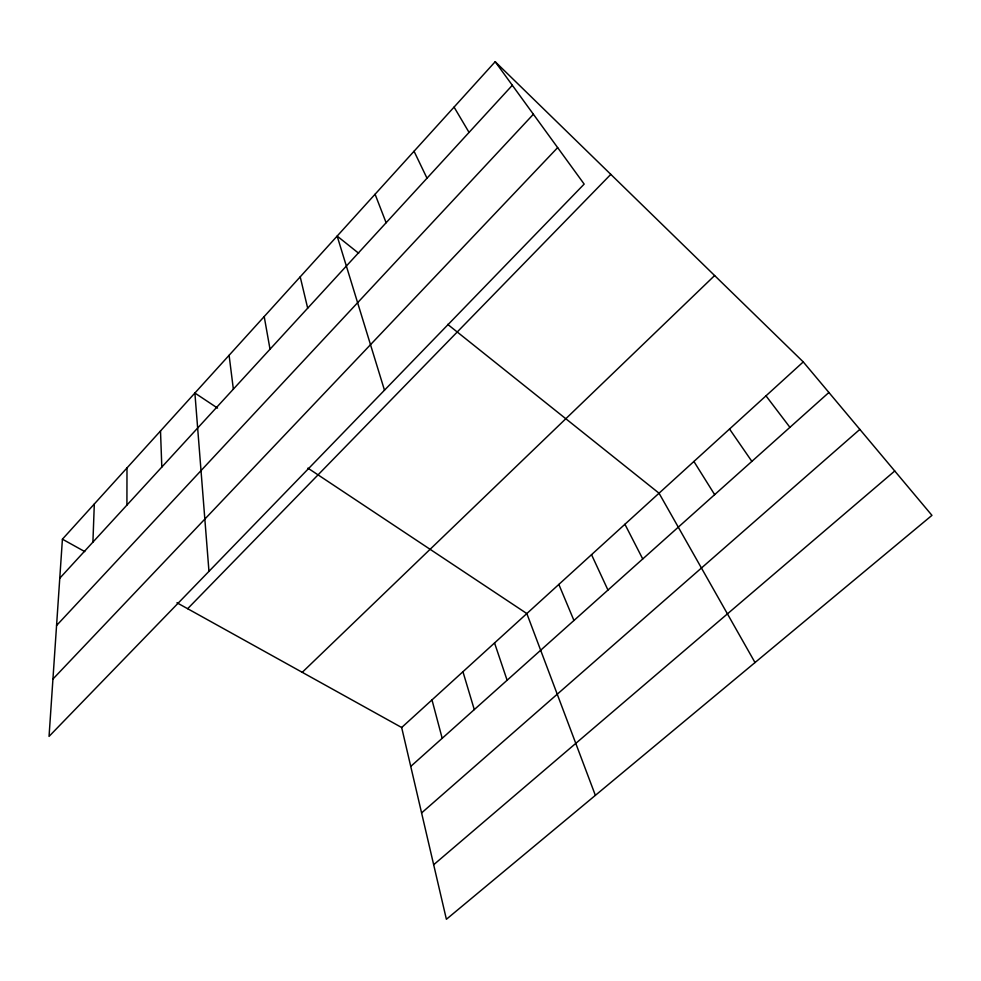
<?xml version="1.0" encoding="UTF-8"?>
<svg xmlns="http://www.w3.org/2000/svg" width="981" height="981" viewBox="0 0 981 981"><rect width="100%" height="100%" fill="white"/><g stroke="black" fill="none" stroke-linecap="round" stroke-linejoin="round"><path stroke-width="1.47" d="M126.917 505.08L126.99 467.949M92.913 542.113L94.311 504.013M62.416 539.182L49.05 736.4L584.173 184.097L495.197 61.717L62.416 539.182L84.795 551.604M59.78 578.214L512.327 85.273M56.567 625.498L533.382 114.25M52.937 679.036L557.649 147.628M187.653 608.711L610.795 174.373M302.246 672.316L714.634 275.551M401.67 727.51L803.255 361.915L931.95 515.356L446.392 919.283L401.67 727.51L176.96 602.775M410.745 766.419L828.896 392.486M421.597 812.918L859.847 429.396M433.676 864.727L894.746 470.99M217.549 408.096L194.888 393.038L208.965 571.347M307.899 468.121L526.834 613.566L595.369 795.358M358.666 253.257L337.157 236.078L384.478 390.193M447.667 324.355L659.048 493.21L755.014 662.543M495.197 61.717L803.255 361.915M765.989 395.846L789.926 427.336M729.545 429.028L751.863 461.377M693.91 461.475L714.659 494.645M454.068 107.101L469.053 132.41M624.922 524.271L642.739 558.962M414.043 151.246L427.005 178.211M591.531 554.67L607.962 590.059M558.851 584.431L573.946 620.483M375.085 194.226L386.122 222.736M494.547 642.96L507.116 680.238M462.946 671.74L474.289 709.594M431.996 699.919L442.186 738.313M300.211 276.85L307.678 308.181M264.208 316.569L270.02 349.199M229.1 355.294L233.355 389.138M160.504 430.966L161.816 467.066"/></g></svg>
